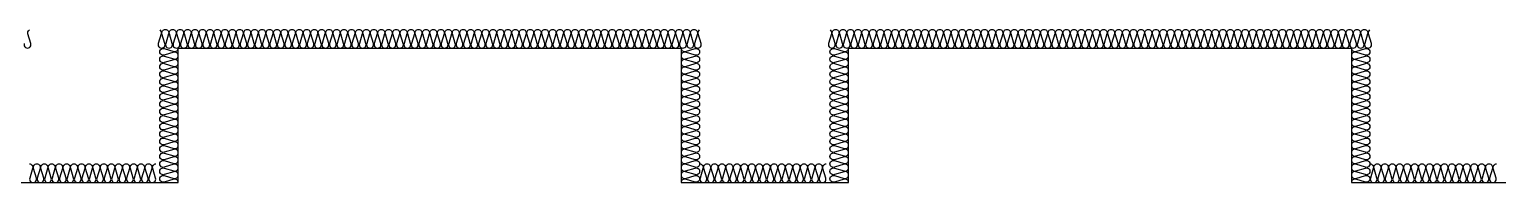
# Model space of a CAD drawing. Header units: millimetres. Extents: x 17311 to 801382, y -242618 to -104888.
# Drawn here: x 309511 to 317396, y -184830 to -184009 of the extents above; entities that cross this region are included whole.
import ezdxf

# ---------------------------------------------------------------- set-up
doc = ezdxf.new("R2010")
doc.units = ezdxf.units.MM
doc.header["$LTSCALE"] = 250
doc.layers.add('ISL', color=251, linetype='Continuous')

msp = doc.modelspace()

# ---------------------------------------------------------------- linework, layer by layer
at = {"layer": 'ISL'}
for points in [[(309483, -184085.2, 1.372593), (309518.3, -184085.2), (309503, -184033.7, -0.340671), (309510.7, -184012.4, -0.340671)], [(310210.7, -184012.4, -0.341386), (310218.3, -184033.7), (310203, -184085.2, 1.372593), (310238.3, -184085.2), (310223, -184033.7, -0.509267), (310240.7, -184009.5, -0.509267), (310258.3, -184033.7), (310243, -184085.2, 1.372593), (310278.3, -184085.2), (310263, -184033.7, -0.509267), (310280.7, -184009.5, -0.509267), (310298.3, -184033.7), (310283, -184085.2, 1.372593), (310318.3, -184085.2), (310303, -184033.7, -0.509267), (310320.7, -184009.5, -0.509267), (310338.3, -184033.7), (310323, -184085.2, 1.372593), (310358.3, -184085.2), (310343, -184033.7, -0.509267), (310360.7, -184009.5, -0.509267), (310378.3, -184033.7), (310363, -184085.2, 1.372593), (310398.3, -184085.2), (310383, -184033.7, -0.509267), (310400.7, -184009.5, -0.509267), (310418.3, -184033.7), (310403, -184085.2, 1.372593), (310438.3, -184085.2), (310423, -184033.7, -0.509267), (310440.7, -184009.5, -0.509267), (310458.3, -184033.7), (310443, -184085.2, 1.372593), (310478.3, -184085.2), (310463, -184033.7, -0.509267), (310480.7, -184009.5, -0.509267), (310498.3, -184033.7), (310483, -184085.2, 1.372593), (310518.3, -184085.2), (310503, -184033.7, -0.509267), (310520.7, -184009.5, -0.509267), (310538.3, -184033.7), (310523, -184085.2, 1.372593), (310558.3, -184085.2), (310543, -184033.7, -0.509267), (310560.7, -184009.5, -0.509267), (310578.3, -184033.7), (310563, -184085.2, 1.372593), (310598.3, -184085.2), (310583, -184033.7, -0.509267), (310600.7, -184009.5, -0.509267), (310618.3, -184033.7), (310603, -184085.2, 1.372593), (310638.3, -184085.2), (310623, -184033.7, -0.509267), (310640.7, -184009.5, -0.509267), (310658.3, -184033.7), (310643, -184085.2, 1.372593), (310678.3, -184085.2), (310663, -184033.7, -0.509267), (310680.7, -184009.5, -0.509267), (310698.3, -184033.7), (310683, -184085.2, 1.372593), (310718.3, -184085.2), (310703, -184033.7, -0.509267), (310720.7, -184009.5, -0.509267), (310738.3, -184033.7), (310723, -184085.2, 1.372593), (310758.3, -184085.2), (310743, -184033.7, -0.509267), (310760.7, -184009.5, -0.509267), (310778.3, -184033.7), (310763, -184085.2, 1.372593), (310798.3, -184085.2), (310783, -184033.7, -0.509267), (310800.7, -184009.5, -0.509267), (310818.3, -184033.7), (310803, -184085.2, 1.372593), (310838.3, -184085.2), (310823, -184033.7, -0.509267), (310840.7, -184009.5, -0.509267), (310858.3, -184033.7), (310843, -184085.2, 1.372593), (310878.3, -184085.2), (310863, -184033.7, -0.509267), (310880.7, -184009.5, -0.509267), (310898.3, -184033.7), (310883, -184085.2, 1.372593), (310918.3, -184085.2), (310903, -184033.7, -0.509267), (310920.7, -184009.5, -0.509267), (310938.3, -184033.7), (310923, -184085.2, 1.372593), (310958.3, -184085.2), (310943, -184033.7, -0.509267), (310960.7, -184009.5, -0.509267), (310978.3, -184033.7), (310963, -184085.2, 1.372593), (310998.3, -184085.2), (310983, -184033.7, -0.509267), (311000.7, -184009.5, -0.509267), (311018.3, -184033.7), (311003, -184085.2, 1.372593), (311038.3, -184085.2), (311023, -184033.7, -0.509267), (311040.7, -184009.5, -0.509267), (311058.3, -184033.7), (311043, -184085.2, 1.372593), (311078.3, -184085.2), (311063, -184033.7, -0.509267), (311080.7, -184009.5, -0.509267), (311098.3, -184033.7), (311083, -184085.2, 1.372593), (311118.3, -184085.2), (311103, -184033.7, -0.509267), (311120.7, -184009.5, -0.509267), (311138.3, -184033.7), (311123, -184085.2, 1.372593), (311158.3, -184085.2), (311143, -184033.7, -0.509267), (311160.7, -184009.5, -0.509267), (311178.3, -184033.7), (311163, -184085.2, 1.372593), (311198.3, -184085.2), (311183, -184033.7, -0.509267), (311200.7, -184009.5, -0.509267), (311218.3, -184033.7), (311203, -184085.2, 1.372593), (311238.3, -184085.2), (311223, -184033.7, -0.509267), (311240.7, -184009.5, -0.509267), (311258.3, -184033.7), (311243, -184085.2, 1.372593), (311278.3, -184085.2), (311263, -184033.7, -0.509267), (311280.7, -184009.5, -0.509267), (311298.3, -184033.7), (311283, -184085.2, 1.372593), (311318.3, -184085.2), (311303, -184033.7, -0.509267), (311320.7, -184009.5, -0.509267), (311338.3, -184033.7), (311323, -184085.2, 1.372593), (311358.3, -184085.2), (311343, -184033.7, -0.509267), (311360.7, -184009.5, -0.509267), (311378.3, -184033.7), (311363, -184085.2, 1.372593), (311398.3, -184085.2), (311383, -184033.7, -0.509267), (311400.7, -184009.5, -0.509267), (311418.3, -184033.7), (311403, -184085.2, 1.372593), (311438.3, -184085.2), (311423, -184033.7, -0.509267), (311440.7, -184009.5, -0.509267), (311458.3, -184033.7), (311443, -184085.2, 1.372593), (311478.3, -184085.2), (311463, -184033.7, -0.509267), (311480.7, -184009.5, -0.509267), (311498.3, -184033.7), (311483, -184085.2, 1.372593), (311518.3, -184085.2), (311503, -184033.7, -0.509267), (311520.7, -184009.5, -0.509267), (311538.3, -184033.7), (311523, -184085.2, 1.372593), (311558.3, -184085.2), (311543, -184033.7, -0.509267), (311560.7, -184009.5, -0.509267), (311578.3, -184033.7), (311563, -184085.2, 1.372593), (311598.3, -184085.2), (311583, -184033.7, -0.509267), (311600.7, -184009.5, -0.509267), (311618.3, -184033.7), (311603, -184085.2, 1.372593), (311638.3, -184085.2), (311623, -184033.7, -0.509267), (311640.7, -184009.5, -0.509267), (311658.3, -184033.7), (311643, -184085.2, 1.372593), (311678.3, -184085.2), (311663, -184033.7, -0.509267), (311680.7, -184009.5, -0.509267), (311698.3, -184033.7), (311683, -184085.2, 1.372593), (311718.3, -184085.2), (311703, -184033.7, -0.509267), (311720.7, -184009.5, -0.509267), (311738.3, -184033.7), (311723, -184085.2, 1.372593), (311758.3, -184085.2), (311743, -184033.7, -0.509267), (311760.7, -184009.5, -0.509267), (311778.3, -184033.7), (311763, -184085.2, 1.372593), (311798.3, -184085.2), (311783, -184033.7, -0.509267), (311800.7, -184009.5, -0.509267), (311818.3, -184033.7), (311803, -184085.2, 1.372593), (311838.3, -184085.2), (311823, -184033.7, -0.509267), (311840.7, -184009.5, -0.509267), (311858.3, -184033.7), (311843, -184085.2, 1.372593), (311878.3, -184085.2), (311863, -184033.7, -0.509267), (311880.7, -184009.5, -0.509267), (311898.3, -184033.7), (311883, -184085.2, 1.372593), (311918.3, -184085.2), (311903, -184033.7, -0.509267), (311920.7, -184009.5, -0.509267), (311938.3, -184033.7), (311923, -184085.2, 1.372593), (311958.3, -184085.2), (311943, -184033.7, -0.509267), (311960.7, -184009.5, -0.509267), (311978.3, -184033.7), (311963, -184085.2, 1.372593), (311998.3, -184085.2), (311983, -184033.7, -0.509267), (312000.7, -184009.5, -0.509267), (312018.3, -184033.7), (312003, -184085.2, 1.372593), (312038.3, -184085.2), (312023, -184033.7, -0.509267), (312040.7, -184009.5, -0.509267), (312058.3, -184033.7), (312043, -184085.2, 1.372593), (312078.3, -184085.2), (312063, -184033.7, -0.509267), (312080.7, -184009.5, -0.509267), (312098.3, -184033.7), (312083, -184085.2, 1.372593), (312118.3, -184085.2), (312103, -184033.7, -0.509267), (312120.7, -184009.5, -0.509267), (312138.3, -184033.7), (312123, -184085.2, 1.372593), (312158.3, -184085.2), (312143, -184033.7, -0.509267), (312160.7, -184009.5, -0.509267), (312178.3, -184033.7), (312163, -184085.2, 1.372593), (312198.3, -184085.2), (312183, -184033.7, -0.509267), (312200.7, -184009.5, -0.509267), (312218.3, -184033.7), (312203, -184085.2, 1.372593), (312238.3, -184085.2), (312223, -184033.7, -0.509267), (312240.7, -184009.5, -0.509267), (312258.3, -184033.7), (312243, -184085.2, 1.372593), (312278.3, -184085.2), (312263, -184033.7, -0.509267), (312280.7, -184009.5, -0.509267), (312298.3, -184033.7), (312283, -184085.2, 1.372593), (312318.3, -184085.2), (312303, -184033.7, -0.509267), (312320.7, -184009.5, -0.509267), (312338.3, -184033.7), (312323, -184085.2, 1.372593), (312358.3, -184085.2), (312343, -184033.7, -0.509267), (312360.7, -184009.5, -0.509267), (312378.3, -184033.7), (312363, -184085.2, 1.372593), (312398.3, -184085.2), (312383, -184033.7, -0.509267), (312400.7, -184009.5, -0.509267), (312418.3, -184033.7), (312403, -184085.2, 1.372593), (312438.3, -184085.2), (312423, -184033.7, -0.509267), (312440.7, -184009.5, -0.509267), (312458.3, -184033.7), (312443, -184085.2, 1.372593), (312478.3, -184085.2), (312463, -184033.7, -0.509267), (312480.7, -184009.5, -0.509267), (312498.3, -184033.7), (312483, -184085.2, 1.372593), (312518.3, -184085.2), (312503, -184033.7, -0.509267), (312520.7, -184009.5, -0.509267), (312538.3, -184033.7), (312523, -184085.2, 1.372593), (312558.3, -184085.2), (312543, -184033.7, -0.509267), (312560.7, -184009.5, -0.509267), (312578.3, -184033.7), (312563, -184085.2, 1.372593), (312598.3, -184085.2), (312583, -184033.7, -0.509267), (312600.7, -184009.5, -0.509267), (312618.3, -184033.7), (312603, -184085.2, 1.372593), (312638.3, -184085.2), (312623, -184033.7, -0.509267), (312640.7, -184009.5, -0.509267), (312658.3, -184033.7), (312643, -184085.2, 1.372593), (312678.3, -184085.2), (312663, -184033.7, -0.509267), (312680.7, -184009.5, -0.509267), (312698.3, -184033.7), (312683, -184085.2, 1.372593), (312718.3, -184085.2), (312703, -184033.7, -0.509267), (312720.7, -184009.5, -0.509267), (312738.3, -184033.7), (312723, -184085.2, 1.372593), (312758.3, -184085.2), (312743, -184033.7, -0.509267), (312760.7, -184009.5, -0.509267), (312778.3, -184033.7), (312763, -184085.2, 1.372593), (312798.3, -184085.2), (312783, -184033.7, -0.509267), (312800.7, -184009.5, -0.509267), (312818.3, -184033.7), (312803, -184085.2, 1.372593), (312838.3, -184085.2), (312823, -184033.7, -0.509267), (312840.7, -184009.5, -0.509267), (312858.3, -184033.7), (312843, -184085.2, 1.372593), (312878.3, -184085.2), (312863, -184033.7, -0.509267), (312880.7, -184009.5, -0.509267), (312898.3, -184033.7), (312883, -184085.2, 1.372593), (312918.3, -184085.2), (312903, -184033.7, -0.509267), (312920.7, -184009.5, -0.509267), (312938.3, -184033.7), (312923, -184085.2, 1.372593), (312958.3, -184085.2), (312943, -184033.7, -0.509267), (312960.7, -184009.5, -0.509267), (312978.3, -184033.7), (312963, -184085.2, 1.372593), (312998.3, -184085.2), (312983, -184033.7, -0.509267), (313000.7, -184009.5, -0.509267), (313018.3, -184033.7), (313003, -184085.2, 1.372593), (313038.3, -184085.2), (313023, -184033.7, -0.509267), (313040.7, -184009.5, -0.509267), (313058.3, -184033.7), (313043, -184085.2, 1.372593), (313078.3, -184085.2), (313063, -184033.7, -0.509267), (313080.7, -184009.5, -0.509267), (313098.3, -184033.7), (313083, -184085.2, 1.372593), (313118.3, -184085.2), (313103, -184033.7, -0.340671), (313110.7, -184012.4, -0.340671)], [(313810.7, -184012.4, -0.341386), (313818.3, -184033.7), (313803, -184085.2, 1.372593), (313838.3, -184085.2), (313823, -184033.7, -0.509267), (313840.7, -184009.5, -0.509267), (313858.3, -184033.7), (313843, -184085.2, 1.372593), (313878.3, -184085.2), (313863, -184033.7, -0.509267), (313880.7, -184009.5, -0.509267), (313898.3, -184033.7), (313883, -184085.2, 1.372593), (313918.3, -184085.2), (313903, -184033.7, -0.509267), (313920.7, -184009.5, -0.509267), (313938.3, -184033.7), (313923, -184085.2, 1.372593), (313958.3, -184085.2), (313943, -184033.7, -0.509267), (313960.7, -184009.5, -0.509267), (313978.3, -184033.7), (313963, -184085.2, 1.372593), (313998.3, -184085.2), (313983, -184033.7, -0.509267), (314000.7, -184009.5, -0.509267), (314018.3, -184033.7), (314003, -184085.2, 1.372593), (314038.3, -184085.2), (314023, -184033.7, -0.509267), (314040.7, -184009.5, -0.509267), (314058.3, -184033.7), (314043, -184085.2, 1.372593), (314078.3, -184085.2), (314063, -184033.7, -0.509267), (314080.7, -184009.5, -0.509267), (314098.3, -184033.7), (314083, -184085.2, 1.372593), (314118.3, -184085.2), (314103, -184033.7, -0.509267), (314120.7, -184009.5, -0.509267), (314138.3, -184033.7), (314123, -184085.2, 1.372593), (314158.3, -184085.2), (314143, -184033.7, -0.509267), (314160.7, -184009.5, -0.509267), (314178.3, -184033.7), (314163, -184085.2, 1.372593), (314198.3, -184085.2), (314183, -184033.7, -0.509267), (314200.7, -184009.5, -0.509267), (314218.3, -184033.7), (314203, -184085.2, 1.372593), (314238.3, -184085.2), (314223, -184033.7, -0.509267), (314240.7, -184009.5, -0.509267), (314258.3, -184033.7), (314243, -184085.2, 1.372593), (314278.3, -184085.2), (314263, -184033.7, -0.509267), (314280.7, -184009.5, -0.509267), (314298.3, -184033.7), (314283, -184085.2, 1.372593), (314318.3, -184085.2), (314303, -184033.7, -0.509267), (314320.7, -184009.5, -0.509267), (314338.3, -184033.7), (314323, -184085.2, 1.372593), (314358.3, -184085.2), (314343, -184033.7, -0.509267), (314360.7, -184009.5, -0.509267), (314378.3, -184033.7), (314363, -184085.2, 1.372593), (314398.3, -184085.2), (314383, -184033.7, -0.509267), (314400.7, -184009.5, -0.509267), (314418.3, -184033.7), (314403, -184085.2, 1.372593), (314438.3, -184085.2), (314423, -184033.7, -0.509267), (314440.7, -184009.5, -0.509267), (314458.3, -184033.7), (314443, -184085.2, 1.372593), (314478.3, -184085.2), (314463, -184033.7, -0.509267), (314480.7, -184009.5, -0.509267), (314498.3, -184033.7), (314483, -184085.2, 1.372593), (314518.3, -184085.2), (314503, -184033.7, -0.509267), (314520.7, -184009.5, -0.509267), (314538.3, -184033.7), (314523, -184085.2, 1.372593), (314558.3, -184085.2), (314543, -184033.7, -0.509267), (314560.7, -184009.5, -0.509267), (314578.3, -184033.7), (314563, -184085.2, 1.372593), (314598.3, -184085.2), (314583, -184033.7, -0.509267), (314600.7, -184009.5, -0.509267), (314618.3, -184033.7), (314603, -184085.2, 1.372593), (314638.3, -184085.2), (314623, -184033.7, -0.509267), (314640.7, -184009.5, -0.509267), (314658.3, -184033.7), (314643, -184085.2, 1.372593), (314678.3, -184085.2), (314663, -184033.7, -0.509267), (314680.7, -184009.5, -0.509267), (314698.3, -184033.7), (314683, -184085.2, 1.372593), (314718.3, -184085.2), (314703, -184033.7, -0.509267), (314720.7, -184009.5, -0.509267), (314738.3, -184033.7), (314723, -184085.2, 1.372593), (314758.3, -184085.2), (314743, -184033.7, -0.509267), (314760.7, -184009.5, -0.509267), (314778.3, -184033.7), (314763, -184085.2, 1.372593), (314798.3, -184085.2), (314783, -184033.7, -0.509267), (314800.7, -184009.5, -0.509267), (314818.3, -184033.7), (314803, -184085.2, 1.372593), (314838.3, -184085.2), (314823, -184033.7, -0.509267), (314840.7, -184009.5, -0.509267), (314858.3, -184033.7), (314843, -184085.2, 1.372593), (314878.3, -184085.2), (314863, -184033.7, -0.509267), (314880.7, -184009.5, -0.509267), (314898.3, -184033.7), (314883, -184085.2, 1.372593), (314918.3, -184085.2), (314903, -184033.7, -0.509267), (314920.7, -184009.5, -0.509267), (314938.3, -184033.7), (314923, -184085.2, 1.372593), (314958.3, -184085.2), (314943, -184033.7, -0.509267), (314960.7, -184009.5, -0.509267), (314978.3, -184033.7), (314963, -184085.2, 1.372593), (314998.3, -184085.2), (314983, -184033.7, -0.509267), (315000.7, -184009.5, -0.509267), (315018.3, -184033.7), (315003, -184085.2, 1.372593), (315038.3, -184085.2), (315023, -184033.7, -0.509267), (315040.7, -184009.5, -0.509267), (315058.3, -184033.7), (315043, -184085.2, 1.372593), (315078.3, -184085.2), (315063, -184033.7, -0.509267), (315080.7, -184009.5, -0.509267), (315098.3, -184033.7), (315083, -184085.2, 1.372593), (315118.3, -184085.2), (315103, -184033.7, -0.509267), (315120.7, -184009.5, -0.509267), (315138.3, -184033.7), (315123, -184085.2, 1.372593), (315158.3, -184085.2), (315143, -184033.7, -0.509267), (315160.7, -184009.5, -0.509267), (315178.3, -184033.7), (315163, -184085.2, 1.372593), (315198.3, -184085.2), (315183, -184033.7, -0.509267), (315200.7, -184009.5, -0.509267), (315218.3, -184033.7), (315203, -184085.2, 1.372593), (315238.3, -184085.2), (315223, -184033.7, -0.509267), (315240.7, -184009.5, -0.509267), (315258.3, -184033.7), (315243, -184085.2, 1.372593), (315278.3, -184085.2), (315263, -184033.7, -0.509267), (315280.7, -184009.5, -0.509267), (315298.3, -184033.7), (315283, -184085.2, 1.372593), (315318.3, -184085.2), (315303, -184033.7, -0.509267), (315320.7, -184009.5, -0.509267), (315338.3, -184033.7), (315323, -184085.2, 1.372593), (315358.3, -184085.2), (315343, -184033.7, -0.509267), (315360.7, -184009.5, -0.509267), (315378.3, -184033.7), (315363, -184085.2, 1.372593), (315398.3, -184085.2), (315383, -184033.7, -0.509267), (315400.7, -184009.5, -0.509267), (315418.3, -184033.7), (315403, -184085.2, 1.372593), (315438.3, -184085.2), (315423, -184033.7, -0.509267), (315440.7, -184009.5, -0.509267), (315458.3, -184033.7), (315443, -184085.2, 1.372593), (315478.3, -184085.2), (315463, -184033.7, -0.509267), (315480.7, -184009.5, -0.509267), (315498.3, -184033.7), (315483, -184085.2, 1.372593), (315518.3, -184085.2), (315503, -184033.7, -0.509267), (315520.7, -184009.5, -0.509267), (315538.3, -184033.7), (315523, -184085.2, 1.372593), (315558.3, -184085.2), (315543, -184033.7, -0.509267), (315560.7, -184009.5, -0.509267), (315578.3, -184033.7), (315563, -184085.2, 1.372593), (315598.3, -184085.2), (315583, -184033.7, -0.509267), (315600.7, -184009.5, -0.509267), (315618.3, -184033.7), (315603, -184085.2, 1.372593), (315638.3, -184085.2), (315623, -184033.7, -0.509267), (315640.7, -184009.5, -0.509267), (315658.3, -184033.7), (315643, -184085.2, 1.372593), (315678.3, -184085.2), (315663, -184033.7, -0.509267), (315680.7, -184009.5, -0.509267), (315698.3, -184033.7), (315683, -184085.2, 1.372593), (315718.3, -184085.2), (315703, -184033.7, -0.509267), (315720.7, -184009.5, -0.509267), (315738.3, -184033.7), (315723, -184085.2, 1.372593), (315758.3, -184085.2), (315743, -184033.7, -0.509267), (315760.7, -184009.5, -0.509267), (315778.3, -184033.7), (315763, -184085.2, 1.372593), (315798.3, -184085.2), (315783, -184033.7, -0.509267), (315800.7, -184009.5, -0.509267), (315818.3, -184033.7), (315803, -184085.2, 1.372593), (315838.3, -184085.2), (315823, -184033.7, -0.509267), (315840.7, -184009.5, -0.509267), (315858.3, -184033.7), (315843, -184085.2, 1.372593), (315878.3, -184085.2), (315863, -184033.7, -0.509267), (315880.7, -184009.5, -0.509267), (315898.3, -184033.7), (315883, -184085.2, 1.372593), (315918.3, -184085.2), (315903, -184033.7, -0.509267), (315920.7, -184009.5, -0.509267), (315938.3, -184033.7), (315923, -184085.2, 1.372593), (315958.3, -184085.2), (315943, -184033.7, -0.509267), (315960.7, -184009.5, -0.509267), (315978.3, -184033.7), (315963, -184085.2, 1.372593), (315998.3, -184085.2), (315983, -184033.7, -0.509267), (316000.7, -184009.5, -0.509267), (316018.3, -184033.7), (316003, -184085.2, 1.372593), (316038.3, -184085.2), (316023, -184033.7, -0.509267), (316040.7, -184009.5, -0.509267), (316058.3, -184033.7), (316043, -184085.2, 1.372593), (316078.3, -184085.2), (316063, -184033.7, -0.509267), (316080.7, -184009.5, -0.509267), (316098.3, -184033.7), (316083, -184085.2, 1.372593), (316118.3, -184085.2), (316103, -184033.7, -0.509267), (316120.7, -184009.5, -0.509267), (316138.3, -184033.7), (316123, -184085.2, 1.372593), (316158.3, -184085.2), (316143, -184033.7, -0.509267), (316160.7, -184009.5, -0.509267), (316178.3, -184033.7), (316163, -184085.2, 1.372593), (316198.3, -184085.2), (316183, -184033.7, -0.509267), (316200.7, -184009.5, -0.509267), (316218.3, -184033.7), (316203, -184085.2, 1.372593), (316238.3, -184085.2), (316223, -184033.7, -0.509267), (316240.7, -184009.5, -0.509267), (316258.3, -184033.7), (316243, -184085.2, 1.372593), (316278.3, -184085.2), (316263, -184033.7, -0.509267), (316280.7, -184009.5, -0.509267), (316298.3, -184033.7), (316283, -184085.2, 1.372593), (316318.3, -184085.2), (316303, -184033.7, -0.509267), (316320.7, -184009.5, -0.509267), (316338.3, -184033.7), (316323, -184085.2, 1.372593), (316358.3, -184085.2), (316343, -184033.7, -0.509267), (316360.7, -184009.5, -0.509267), (316378.3, -184033.7), (316363, -184085.2, 1.372593), (316398.3, -184085.2), (316383, -184033.7, -0.509267), (316400.7, -184009.5, -0.509267), (316418.3, -184033.7), (316403, -184085.2, 1.372593), (316438.3, -184085.2), (316423, -184033.7, -0.509267), (316440.7, -184009.5, -0.509267), (316458.3, -184033.7), (316443, -184085.2, 1.372593), (316478.3, -184085.2), (316463, -184033.7, -0.509267), (316480.7, -184009.5, -0.509267), (316498.3, -184033.7), (316483, -184085.2, 1.372593), (316518.3, -184085.2), (316503, -184033.7, -0.509267), (316520.7, -184009.5, -0.509267), (316538.3, -184033.7), (316523, -184085.2, 1.372593), (316558.3, -184085.2), (316543, -184033.7, -0.509267), (316560.7, -184009.5, -0.509267), (316578.3, -184033.7), (316563, -184085.2, 1.372593), (316598.3, -184085.2), (316583, -184033.7, -0.509267), (316600.7, -184009.5, -0.509267), (316618.3, -184033.7), (316603, -184085.2, 1.372593), (316638.3, -184085.2), (316623, -184033.7, -0.509267), (316640.7, -184009.5, -0.509267), (316658.3, -184033.7), (316643, -184085.2, 1.372593), (316678.3, -184085.2), (316663, -184033.7, -0.509267), (316680.7, -184009.5, -0.509267), (316698.3, -184033.7), (316683, -184085.2, 1.372593), (316718.3, -184085.2), (316703, -184033.7, -0.340671), (316710.7, -184012.4, -0.340671)], [(310310.7, -184829.5, 0.509267), (310286.4, -184811.8), (310234.9, -184827.1, -1.372593), (310234.9, -184791.8), (310286.4, -184807.1, 0.509267), (310310.7, -184789.5, 0.509267), (310286.4, -184771.8), (310234.9, -184787.1, -1.372593), (310234.9, -184751.8), (310286.4, -184767.1, 0.509267), (310310.7, -184749.5, 0.509267), (310286.4, -184731.8), (310234.9, -184747.1, -1.372593), (310234.9, -184711.8), (310286.4, -184727.1, 0.509267), (310310.7, -184709.5, 0.509267), (310286.4, -184691.8), (310234.9, -184707.1, -1.372593), (310234.9, -184671.8), (310286.4, -184687.1, 0.509267), (310310.7, -184669.5, 0.509267), (310286.4, -184651.8), (310234.9, -184667.1, -1.372593), (310234.9, -184631.8), (310286.4, -184647.1, 0.509267), (310310.7, -184629.5, 0.509267), (310286.4, -184611.8), (310234.9, -184627.1, -1.372593), (310234.9, -184591.8), (310286.4, -184607.1, 0.509267), (310310.7, -184589.5, 0.509267), (310286.4, -184571.8), (310234.9, -184587.1, -1.372593), (310234.9, -184551.8), (310286.4, -184567.1, 0.509267), (310310.7, -184549.5, 0.509267), (310286.4, -184531.8), (310234.9, -184547.1, -1.372593), (310234.9, -184511.8), (310286.4, -184527.1, 0.509267), (310310.7, -184509.5, 0.509267), (310286.4, -184491.8), (310234.9, -184507.1, -1.372593), (310234.9, -184471.8), (310286.4, -184487.1, 0.509267), (310310.7, -184469.5, 0.509267), (310286.4, -184451.8), (310234.9, -184467.1, -1.372593), (310234.9, -184431.8), (310286.4, -184447.1, 0.509267), (310310.7, -184429.5, 0.509267), (310286.4, -184411.8), (310234.9, -184427.1, -1.372593), (310234.9, -184391.8), (310286.4, -184407.1, 0.509267), (310310.7, -184389.5, 0.509267), (310286.4, -184371.8), (310234.9, -184387.1, -1.372593), (310234.9, -184351.8), (310286.4, -184367.1, 0.509267), (310310.7, -184349.5, 0.509267), (310286.4, -184331.8), (310234.9, -184347.1, -1.372593), (310234.9, -184311.8), (310286.4, -184327.1, 0.509267), (310310.7, -184309.5, 0.509267), (310286.4, -184291.8), (310234.9, -184307.1, -1.372593), (310234.9, -184271.8), (310286.4, -184287.1, 0.509267), (310310.7, -184269.5, 0.509267), (310286.4, -184251.8), (310234.9, -184267.1, -1.372593), (310234.9, -184231.8), (310286.4, -184247.1, 0.509267), (310310.7, -184229.5, 0.509267), (310286.4, -184211.8), (310234.9, -184227.1, -1.372593), (310234.9, -184191.8), (310286.4, -184207.1, 0.509267), (310310.7, -184189.5, 0.509267), (310286.4, -184171.8), (310234.9, -184187.1, -1.372593), (310234.9, -184151.8), (310286.4, -184167.1, 0.509267), (310310.7, -184149.5, 0.509267), (310286.4, -184131.8), (310234.9, -184147.1, -1.372593), (310234.9, -184111.8), (310286.4, -184127.1, 0.509267), (310310.7, -184109.5)], [(313010.7, -184109.5, 0.509267), (313034.9, -184127.2), (313086.4, -184111.8, -1.372593), (313086.4, -184147.2), (313034.9, -184131.8, 0.509267), (313010.7, -184149.5, 0.509267), (313034.9, -184167.2), (313086.4, -184151.8, -1.372593), (313086.4, -184187.2), (313034.9, -184171.8, 0.509267), (313010.7, -184189.5, 0.509267), (313034.9, -184207.2), (313086.4, -184191.8, -1.372593), (313086.4, -184227.2), (313034.9, -184211.8, 0.509267), (313010.7, -184229.5, 0.509267), (313034.9, -184247.2), (313086.4, -184231.8, -1.372593), (313086.4, -184267.2), (313034.9, -184251.8, 0.509267), (313010.7, -184269.5, 0.509267), (313034.9, -184287.2), (313086.4, -184271.8, -1.372593), (313086.4, -184307.2), (313034.9, -184291.8, 0.509267), (313010.7, -184309.5, 0.509267), (313034.9, -184327.2), (313086.4, -184311.8, -1.372593), (313086.4, -184347.2), (313034.9, -184331.8, 0.509267), (313010.7, -184349.5, 0.509267), (313034.9, -184367.2), (313086.4, -184351.8, -1.372593), (313086.4, -184387.2), (313034.9, -184371.8, 0.509267), (313010.7, -184389.5, 0.509267), (313034.9, -184407.2), (313086.4, -184391.8, -1.372593), (313086.4, -184427.2), (313034.9, -184411.8, 0.509267), (313010.7, -184429.5, 0.509267), (313034.9, -184447.2), (313086.4, -184431.8, -1.372593), (313086.4, -184467.2), (313034.9, -184451.8, 0.509267), (313010.7, -184469.5, 0.509267), (313034.9, -184487.2), (313086.4, -184471.8, -1.372593), (313086.4, -184507.2), (313034.9, -184491.8, 0.509267), (313010.7, -184509.5, 0.509267), (313034.9, -184527.2), (313086.4, -184511.8, -1.372593), (313086.4, -184547.2), (313034.9, -184531.8, 0.509267), (313010.7, -184549.5, 0.509267), (313034.9, -184567.2), (313086.4, -184551.8, -1.372593), (313086.4, -184587.2), (313034.9, -184571.8, 0.509267), (313010.7, -184589.5, 0.509267), (313034.9, -184607.2), (313086.4, -184591.8, -1.372593), (313086.4, -184627.2), (313034.9, -184611.8, 0.509267), (313010.7, -184629.5, 0.509267), (313034.9, -184647.2), (313086.4, -184631.8, -1.372593), (313086.4, -184667.2), (313034.9, -184651.8, 0.509267), (313010.7, -184669.5, 0.509267), (313034.9, -184687.2), (313086.4, -184671.8, -1.372593), (313086.4, -184707.2), (313034.9, -184691.8, 0.509267), (313010.7, -184709.5, 0.509267), (313034.9, -184727.2), (313086.4, -184711.8, -1.372593), (313086.4, -184747.2), (313034.9, -184731.8, 0.509267), (313010.7, -184749.5, 0.509267), (313034.9, -184767.2), (313086.4, -184751.8, -1.372593), (313086.4, -184787.2), (313034.9, -184771.8, 0.509267), (313010.7, -184789.5, 0.509267), (313034.9, -184807.2), (313086.4, -184791.8, -1.372593), (313086.4, -184827.2), (313034.9, -184811.8, 0.509267), (313010.7, -184829.5)], [(313910.7, -184829.5, 0.509267), (313886.4, -184811.8), (313834.9, -184827.1, -1.372593), (313834.9, -184791.8), (313886.4, -184807.1, 0.509267), (313910.7, -184789.5, 0.509267), (313886.4, -184771.8), (313834.9, -184787.1, -1.372593), (313834.9, -184751.8), (313886.4, -184767.1, 0.509267), (313910.7, -184749.5, 0.509267), (313886.4, -184731.8), (313834.9, -184747.1, -1.372593), (313834.9, -184711.8), (313886.4, -184727.1, 0.509267), (313910.7, -184709.5, 0.509267), (313886.4, -184691.8), (313834.9, -184707.1, -1.372593), (313834.9, -184671.8), (313886.4, -184687.1, 0.509267), (313910.7, -184669.5, 0.509267), (313886.4, -184651.8), (313834.9, -184667.1, -1.372593), (313834.9, -184631.8), (313886.4, -184647.1, 0.509267), (313910.7, -184629.5, 0.509267), (313886.4, -184611.8), (313834.9, -184627.1, -1.372593), (313834.9, -184591.8), (313886.4, -184607.1, 0.509267), (313910.7, -184589.5, 0.509267), (313886.4, -184571.8), (313834.9, -184587.1, -1.372593), (313834.9, -184551.8), (313886.4, -184567.1, 0.509267), (313910.7, -184549.5, 0.509267), (313886.4, -184531.8), (313834.9, -184547.1, -1.372593), (313834.9, -184511.8), (313886.4, -184527.1, 0.509267), (313910.7, -184509.5, 0.509267), (313886.4, -184491.8), (313834.9, -184507.1, -1.372593), (313834.9, -184471.8), (313886.4, -184487.1, 0.509267), (313910.7, -184469.5, 0.509267), (313886.4, -184451.8), (313834.9, -184467.1, -1.372593), (313834.9, -184431.8), (313886.4, -184447.1, 0.509267), (313910.7, -184429.5, 0.509267), (313886.4, -184411.8), (313834.9, -184427.1, -1.372593), (313834.9, -184391.8), (313886.4, -184407.1, 0.509267), (313910.7, -184389.5, 0.509267), (313886.4, -184371.8), (313834.9, -184387.1, -1.372593), (313834.9, -184351.8), (313886.4, -184367.1, 0.509267), (313910.7, -184349.5, 0.509267), (313886.4, -184331.8), (313834.9, -184347.1, -1.372593), (313834.9, -184311.8), (313886.4, -184327.1, 0.509267), (313910.7, -184309.5, 0.509267), (313886.4, -184291.8), (313834.9, -184307.1, -1.372593), (313834.9, -184271.8), (313886.4, -184287.1, 0.509267), (313910.7, -184269.5, 0.509267), (313886.4, -184251.8), (313834.9, -184267.1, -1.372593), (313834.9, -184231.8), (313886.4, -184247.1, 0.509267), (313910.7, -184229.5, 0.509267), (313886.4, -184211.8), (313834.9, -184227.1, -1.372593), (313834.9, -184191.8), (313886.4, -184207.1, 0.509267), (313910.7, -184189.5, 0.509267), (313886.4, -184171.8), (313834.9, -184187.1, -1.372593), (313834.9, -184151.8), (313886.4, -184167.1, 0.509267), (313910.7, -184149.5, 0.509267), (313886.4, -184131.8), (313834.9, -184147.1, -1.372593), (313834.9, -184111.8), (313886.4, -184127.1, 0.509267), (313910.7, -184109.5)], [(316610.7, -184109.5, 0.509267), (316634.9, -184127.2), (316686.4, -184111.8, -1.372593), (316686.4, -184147.2), (316634.9, -184131.8, 0.509267), (316610.7, -184149.5, 0.509267), (316634.9, -184167.2), (316686.4, -184151.8, -1.372593), (316686.4, -184187.2), (316634.9, -184171.8, 0.509267), (316610.7, -184189.5, 0.509267), (316634.9, -184207.2), (316686.4, -184191.8, -1.372593), (316686.4, -184227.2), (316634.9, -184211.8, 0.509267), (316610.7, -184229.5, 0.509267), (316634.9, -184247.2), (316686.4, -184231.8, -1.372593), (316686.4, -184267.2), (316634.9, -184251.8, 0.509267), (316610.7, -184269.5, 0.509267), (316634.9, -184287.2), (316686.4, -184271.8, -1.372593), (316686.4, -184307.2), (316634.9, -184291.8, 0.509267), (316610.7, -184309.5, 0.509267), (316634.9, -184327.2), (316686.4, -184311.8, -1.372593), (316686.4, -184347.2), (316634.9, -184331.8, 0.509267), (316610.7, -184349.5, 0.509267), (316634.9, -184367.2), (316686.4, -184351.8, -1.372593), (316686.4, -184387.2), (316634.9, -184371.8, 0.509267), (316610.7, -184389.5, 0.509267), (316634.9, -184407.2), (316686.4, -184391.8, -1.372593), (316686.4, -184427.2), (316634.9, -184411.8, 0.509267), (316610.7, -184429.5, 0.509267), (316634.9, -184447.2), (316686.4, -184431.8, -1.372593), (316686.4, -184467.2), (316634.9, -184451.8, 0.509267), (316610.7, -184469.5, 0.509267), (316634.9, -184487.2), (316686.4, -184471.8, -1.372593), (316686.4, -184507.2), (316634.9, -184491.8, 0.509267), (316610.7, -184509.5, 0.509267), (316634.9, -184527.2), (316686.4, -184511.8, -1.372593), (316686.4, -184547.2), (316634.9, -184531.8, 0.509267), (316610.7, -184549.5, 0.509267), (316634.9, -184567.2), (316686.4, -184551.8, -1.372593), (316686.4, -184587.2), (316634.9, -184571.8, 0.509267), (316610.7, -184589.5, 0.509267), (316634.9, -184607.2), (316686.4, -184591.8, -1.372593), (316686.4, -184627.2), (316634.9, -184611.8, 0.509267), (316610.7, -184629.5, 0.509267), (316634.9, -184647.2), (316686.4, -184631.8, -1.372593), (316686.4, -184667.2), (316634.9, -184651.8, 0.509267), (316610.7, -184669.5, 0.509267), (316634.9, -184687.2), (316686.4, -184671.8, -1.372593), (316686.4, -184707.2), (316634.9, -184691.8, 0.509267), (316610.7, -184709.5, 0.509267), (316634.9, -184727.2), (316686.4, -184711.8, -1.372593), (316686.4, -184747.2), (316634.9, -184731.8, 0.509267), (316610.7, -184749.5, 0.509267), (316634.9, -184767.2), (316686.4, -184751.8, -1.372593), (316686.4, -184787.2), (316634.9, -184771.8, 0.509267), (316610.7, -184789.5, 0.509267), (316634.9, -184807.2), (316686.4, -184791.8, -1.372593), (316686.4, -184827.2), (316634.9, -184811.8, 0.509267), (316610.7, -184829.5)], [(309510.7, -184729.5, -0.509267), (309528.3, -184753.7), (309513, -184805.2, 1.372593), (309548.3, -184805.2), (309533, -184753.7, -0.509267), (309550.7, -184729.5, -0.509267), (309568.3, -184753.7), (309553, -184805.2, 1.372593), (309588.3, -184805.2), (309573, -184753.7, -0.509267), (309590.7, -184729.5, -0.509267), (309608.3, -184753.7), (309593, -184805.2, 1.372593), (309628.3, -184805.2), (309613, -184753.7, -0.509267), (309630.7, -184729.5, -0.509267), (309648.3, -184753.7), (309633, -184805.2, 1.372593), (309668.3, -184805.2), (309653, -184753.7, -0.509267), (309670.7, -184729.5, -0.509267), (309688.3, -184753.7), (309673, -184805.2, 1.372593), (309708.3, -184805.2), (309693, -184753.7, -0.509267), (309710.7, -184729.5, -0.509267), (309728.3, -184753.7), (309713, -184805.2, 1.372593), (309748.3, -184805.2), (309733, -184753.7, -0.509267), (309750.7, -184729.5, -0.509267), (309768.3, -184753.7), (309753, -184805.2, 1.372593), (309788.3, -184805.2), (309773, -184753.7, -0.509267), (309790.7, -184729.5, -0.509267), (309808.3, -184753.7), (309793, -184805.2, 1.372593), (309828.3, -184805.2), (309813, -184753.7, -0.509267), (309830.7, -184729.5, -0.509267), (309848.3, -184753.7), (309833, -184805.2, 1.372593), (309868.3, -184805.2), (309853, -184753.7, -0.509267), (309870.7, -184729.5, -0.509267), (309888.3, -184753.7), (309873, -184805.2, 1.372593), (309908.3, -184805.2), (309893, -184753.7, -0.509267), (309910.7, -184729.5, -0.509267), (309928.3, -184753.7), (309913, -184805.2, 1.372593), (309948.3, -184805.2), (309933, -184753.7, -0.509267), (309950.7, -184729.5, -0.509267), (309968.3, -184753.7), (309953, -184805.2, 1.372593), (309988.3, -184805.2), (309973, -184753.7, -0.509267), (309990.7, -184729.5, -0.509267), (310008.3, -184753.7), (309993, -184805.2, 1.372593), (310028.3, -184805.2), (310013, -184753.7, -0.509267), (310030.7, -184729.5, -0.509267), (310048.3, -184753.7), (310033, -184805.2, 1.372593), (310068.3, -184805.2), (310053, -184753.7, -0.509267), (310070.7, -184729.5, -0.509267), (310088.3, -184753.7), (310073, -184805.2, 1.372593), (310108.3, -184805.2), (310093, -184753.7, -0.509267), (310110.7, -184729.5, -0.509267), (310128.3, -184753.7), (310113, -184805.2, 1.372593), (310148.3, -184805.2), (310133, -184753.7, -0.509267), (310150.7, -184729.5, -0.509267), (310168.3, -184753.7), (310153, -184805.2, 1.372593), (310188.3, -184805.2), (310173, -184753.7, -0.509267), (310190.7, -184729.5)], [(313110.7, -184729.5, -0.509267), (313128.3, -184753.7), (313113, -184805.2, 1.372593), (313148.3, -184805.2), (313133, -184753.7, -0.509267), (313150.7, -184729.5, -0.509267), (313168.3, -184753.7), (313153, -184805.2, 1.372593), (313188.3, -184805.2), (313173, -184753.7, -0.509267), (313190.7, -184729.5, -0.509267), (313208.3, -184753.7), (313193, -184805.2, 1.372593), (313228.3, -184805.2), (313213, -184753.7, -0.509267), (313230.7, -184729.5, -0.509267), (313248.3, -184753.7), (313233, -184805.2, 1.372593), (313268.3, -184805.2), (313253, -184753.7, -0.509267), (313270.7, -184729.5, -0.509267), (313288.3, -184753.7), (313273, -184805.2, 1.372593), (313308.3, -184805.2), (313293, -184753.7, -0.509267), (313310.7, -184729.5, -0.509267), (313328.3, -184753.7), (313313, -184805.2, 1.372593), (313348.3, -184805.2), (313333, -184753.7, -0.509267), (313350.7, -184729.5, -0.509267), (313368.3, -184753.7), (313353, -184805.2, 1.372593), (313388.3, -184805.2), (313373, -184753.7, -0.509267), (313390.7, -184729.5, -0.509267), (313408.3, -184753.7), (313393, -184805.2, 1.372593), (313428.3, -184805.2), (313413, -184753.7, -0.509267), (313430.7, -184729.5, -0.509267), (313448.3, -184753.7), (313433, -184805.2, 1.372593), (313468.3, -184805.2), (313453, -184753.7, -0.509267), (313470.7, -184729.5, -0.509267), (313488.3, -184753.7), (313473, -184805.2, 1.372593), (313508.3, -184805.2), (313493, -184753.7, -0.509267), (313510.7, -184729.5, -0.509267), (313528.3, -184753.7), (313513, -184805.2, 1.372593), (313548.3, -184805.2), (313533, -184753.7, -0.509267), (313550.7, -184729.5, -0.509267), (313568.3, -184753.7), (313553, -184805.2, 1.372593), (313588.3, -184805.2), (313573, -184753.7, -0.509267), (313590.7, -184729.5, -0.509267), (313608.3, -184753.7), (313593, -184805.2, 1.372593), (313628.3, -184805.2), (313613, -184753.7, -0.509267), (313630.7, -184729.5, -0.509267), (313648.3, -184753.7), (313633, -184805.2, 1.372593), (313668.3, -184805.2), (313653, -184753.7, -0.509267), (313670.7, -184729.5, -0.509267), (313688.3, -184753.7), (313673, -184805.2, 1.372593), (313708.3, -184805.2), (313693, -184753.7, -0.509267), (313710.7, -184729.5, -0.509267), (313728.3, -184753.7), (313713, -184805.2, 1.372593), (313748.3, -184805.2), (313733, -184753.7, -0.509267), (313750.7, -184729.5, -0.509267), (313768.3, -184753.7), (313753, -184805.2, 1.372593), (313788.3, -184805.2), (313773, -184753.7, -0.509267), (313790.7, -184729.5)], [(316710.7, -184729.5, -0.509267), (316728.3, -184753.7), (316713, -184805.2, 1.372593), (316748.3, -184805.2), (316733, -184753.7, -0.509267), (316750.7, -184729.5, -0.509267), (316768.3, -184753.7), (316753, -184805.2, 1.372593), (316788.3, -184805.2), (316773, -184753.7, -0.509267), (316790.7, -184729.5, -0.509267), (316808.3, -184753.7), (316793, -184805.2, 1.372593), (316828.3, -184805.2), (316813, -184753.7, -0.509267), (316830.7, -184729.5, -0.509267), (316848.3, -184753.7), (316833, -184805.2, 1.372593), (316868.3, -184805.2), (316853, -184753.7, -0.509267), (316870.7, -184729.5, -0.509267), (316888.3, -184753.7), (316873, -184805.2, 1.372593), (316908.3, -184805.2), (316893, -184753.7, -0.509267), (316910.7, -184729.5, -0.509267), (316928.3, -184753.7), (316913, -184805.2, 1.372593), (316948.3, -184805.2), (316933, -184753.7, -0.509267), (316950.7, -184729.5, -0.509267), (316968.3, -184753.7), (316953, -184805.2, 1.372593), (316988.3, -184805.2), (316973, -184753.7, -0.509267), (316990.7, -184729.5, -0.509267), (317008.3, -184753.7), (316993, -184805.2, 1.372593), (317028.3, -184805.2), (317013, -184753.7, -0.509267), (317030.7, -184729.5, -0.509267), (317048.3, -184753.7), (317033, -184805.2, 1.372593), (317068.3, -184805.2), (317053, -184753.7, -0.509267), (317070.7, -184729.5, -0.509267), (317088.3, -184753.7), (317073, -184805.2, 1.372593), (317108.3, -184805.2), (317093, -184753.7, -0.509267), (317110.7, -184729.5, -0.509267), (317128.3, -184753.7), (317113, -184805.2, 1.372593), (317148.3, -184805.2), (317133, -184753.7, -0.509267), (317150.7, -184729.5, -0.509267), (317168.3, -184753.7), (317153, -184805.2, 1.372593), (317188.3, -184805.2), (317173, -184753.7, -0.509267), (317190.7, -184729.5, -0.509267), (317208.3, -184753.7), (317193, -184805.2, 1.372593), (317228.3, -184805.2), (317213, -184753.7, -0.509267), (317230.7, -184729.5, -0.509267), (317248.3, -184753.7), (317233, -184805.2, 1.372593), (317268.3, -184805.2), (317253, -184753.7, -0.509267), (317270.7, -184729.5, -0.509267), (317288.3, -184753.7), (317273, -184805.2, 1.372593), (317308.3, -184805.2), (317293, -184753.7, -0.509267), (317310.7, -184729.5, -0.509267), (317328.3, -184753.7), (317313, -184805.2, 1.372593), (317348.3, -184805.2), (317333, -184753.7, -0.509267), (317350.7, -184729.5, -0.509267), (317368.3, -184753.7), (317353, -184805.2, 1.372593), (317388.3, -184805.2), (317373, -184753.7, -0.509267), (317390.7, -184729.5)]]:
    msp.add_lwpolyline(points, format="xyb", dxfattribs=at)
msp.add_lwpolyline([(309410.7, -184829.5), (310310.7, -184829.5), (310310.7, -184109.5), (313010.7, -184109.5), (313010.7, -184829.5), (313910.7, -184829.5), (313910.7, -184109.5), (316610.7, -184109.5), (316610.7, -184829.5), (317510.7, -184829.5), (317510.7, -184109.5), (320210.7, -184109.5), (320210.7, -184829.5), (321110.7, -184829.5), (321110.7, -184109.5), (323810.7, -184109.5), (323810.7, -184829.5), (324710.7, -184829.5), (324710.7, -184109.5), (327410.7, -184109.5), (327410.7, -184829.5), (328310.7, -184829.5)], dxfattribs=at)

doc.saveas('drawing.dxf')
